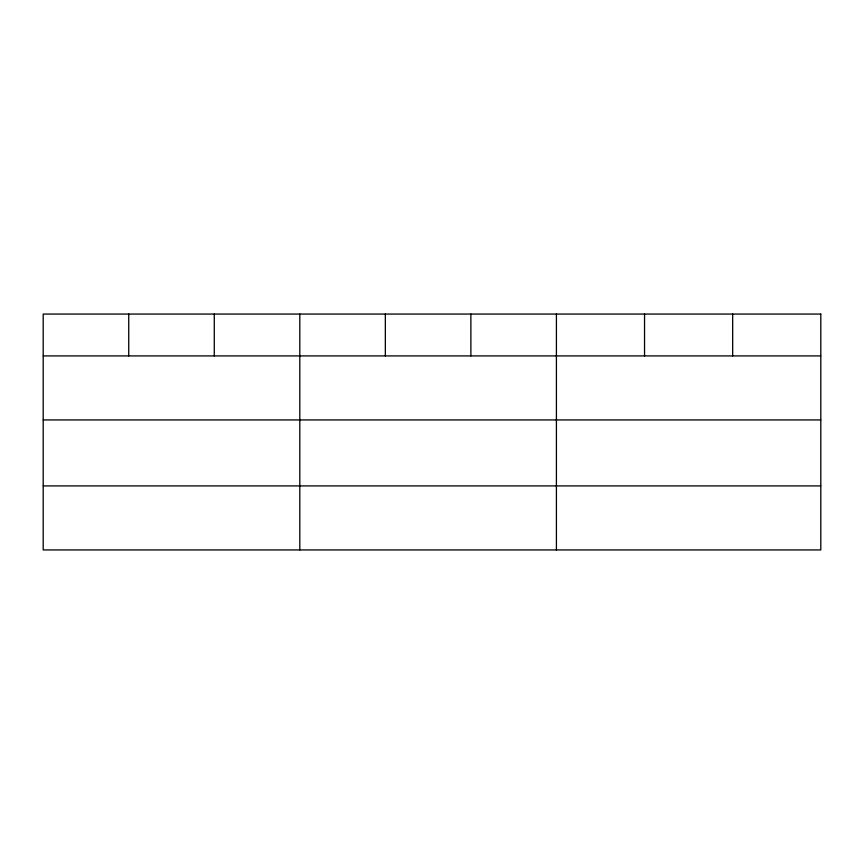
<?xml version="1.0" encoding="UTF-8"?>
<svg xmlns="http://www.w3.org/2000/svg" width="864" height="864" viewBox="0 0 864 864"><rect width="100%" height="100%" fill="white"/><g stroke="black" fill="none" stroke-linecap="round" stroke-linejoin="round"><path stroke-width="1.3" d="M43.2 355.914L820.8 355.914M43.2 419.936L820.8 419.936M43.2 485.914L820.8 485.914M732.672 314.064L732.672 355.914M644.544 314.064L644.544 355.914M556.416 314.064L556.416 549.936M470.88 314.064L470.88 355.914M385.344 314.064L385.344 355.914M299.808 314.064L299.808 549.936M214.272 314.064L214.272 355.914M128.736 314.064L128.736 355.914M820.8 314.064L43.2 314.064L43.2 549.936L820.8 549.936L820.8 314.064"/></g></svg>
